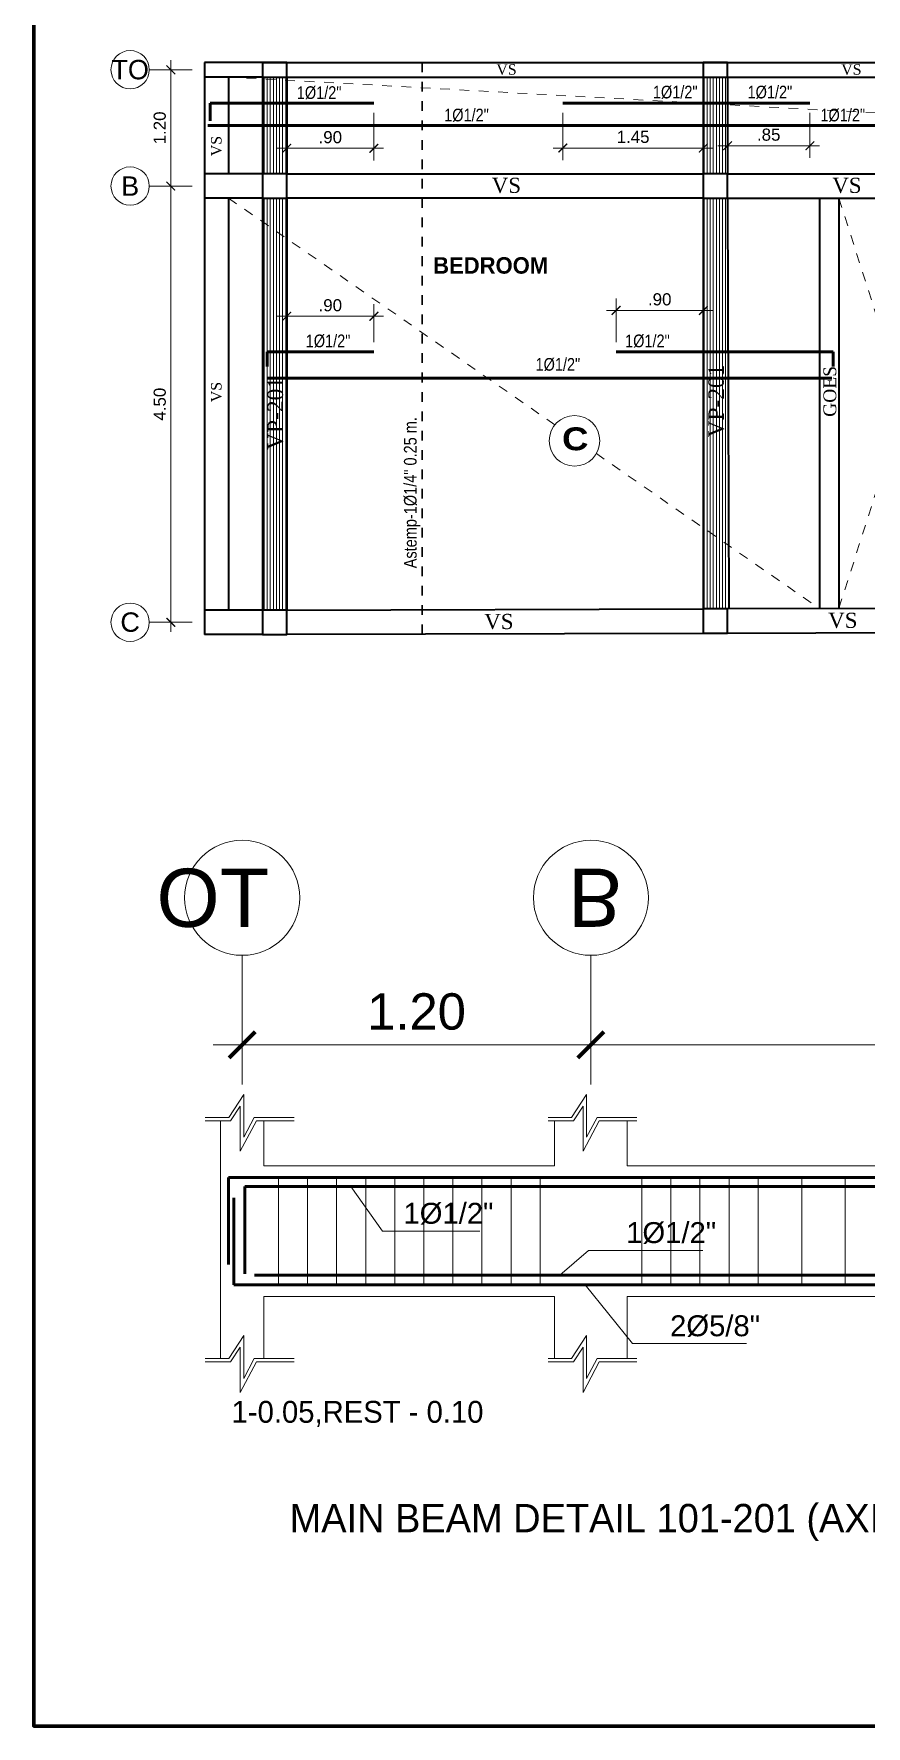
# Model space of a CAD drawing. Header units: millimetres. Extents: x 565 to 912, y 163 to 192.
# Drawn here: x 706.47 to 715.06, y 163.22 to 180.68 of the extents above; entities that cross this region are included whole.
import ezdxf

# ---------------------------------------------------------------- set-up
doc = ezdxf.new("R2010")
doc.units = ezdxf.units.MM
doc.header["$LTSCALE"] = 0.0125
doc.linetypes.add('DASHED2', pattern=[9.525, 6.35, -3.175])
for name, color, linetype, lineweight in [('ACERO', 150, 'Continuous', 60), ('COLUMNAS', 162, 'Continuous', 40), ('COTAS', 9, 'Continuous', 9), ('cotas_v', 130, 'Continuous', 20), ('lineas claras', 4, 'Continuous', 20), ('MARKO', 186, 'Continuous', 80), ('proy', 254, 'Continuous', 0), ('PROYECCCIONES', 9, 'DASHED2', 9), ('PROYECCIONES', 7, 'DASHED2', 30), ('TEXTO', 6, 'Continuous', 15), ('VIGAS', 121, 'Continuous', 40)]:
    doc.layers.add(name, color=color, linetype=linetype, lineweight=lineweight)
doc.layers.add('DETALLES', color=1, linetype='Continuous')
doc.styles.add('ARIAL', font='arial.ttf')
doc.styles.add('NOMBRE-2', font='arial.ttf')
doc.styles.add('op', font='romab___.ttf')
doc.styles.add('TEXTO', font='stylu.ttf')
doc.dimstyles.new('PLANTA', dxfattribs={"dimtxt": 0.125, "dimasz": 0.09, "dimexe": 0.125, "dimexo": 0.1, "dimgap": 0.05, "dimtad": 1, "dimzin": 4, "dimdsep": 46, "dimtxsty": 'NOMBRE-2', "dimblk1": 'ARCHTICK', "dimblk2": 'ARCHTICK', "dimsah": 1, "dimcen": 0, "dimdle": 0.1, "dimclrd": 1, "dimclre": 1, "dimclrt": 256, "dimadec": 0, "dimazin": 0, "dimtfac": 1, "dimtmove": 1, "dimatfit": 3, "dimldrblk": 'ARCHTICK', "dimfxl": 0, "dimtolj": 1, "dimtzin": 0, "dimlwd": 0, "dimlwe": 0, "dimarcsym": 0})

# ---------------------------------------------------------------- blocks, each defined once
blk = doc.blocks.new('_ARCHTICK')
at = {"color": 0, "linetype": 'ByBlock', "const_width": 0.15}
blk.add_lwpolyline([(-0.5, -0.5), (0.5, 0.5)], dxfattribs=at)
blk = doc.blocks.new('*D358')
at = {"layer": 'COTAS', "color": 1, "lineweight": 0, "transparency": 16777216}
for p, q in [((707.885, 179.207), (707.885, 174.507)), ((708.007, 179.107), (707.76, 179.107)), ((707.785, 174.607), (707.76, 174.607))]:
    blk.add_line(p, q, dxfattribs=at)
at = {"layer": 'Defpoints', "color": 0, "transparency": 16777216}
for p in [(708.107, 179.107), (707.885, 174.607), (707.885, 174.607)]:
    blk.add_point(p, dxfattribs=at)
at = {"layer": 'COTAS', "color": 1, "lineweight": 0, "transparency": 16777216, "xscale": 0.09, "yscale": 0.09, "zscale": 0.09}
for p, rotation in [((707.885, 179.107), 90), ((707.885, 174.607), 270)]:
    blk.add_blockref('_ARCHTICK', p, dxfattribs=dict(at, rotation=rotation))
at = {"layer": 'COTAS', "transparency": 16777216, "insert": (707.771, 176.857), "char_height": 0.125, "attachment_point": 5, "rotation": 90, "style": 'NOMBRE-2'}
blk.add_mtext('\\A1;4.50', dxfattribs=at)
blk = doc.blocks.new('*D359')
at = {"layer": 'COTAS', "color": 1, "lineweight": 0, "transparency": 16777216}
for p, q in [((707.885, 180.407), (707.885, 179.007)), ((708.007, 180.307), (707.76, 180.307)), ((708.007, 179.107), (707.76, 179.107))]:
    blk.add_line(p, q, dxfattribs=at)
at = {"layer": 'Defpoints', "color": 0, "transparency": 16777216}
for p in [(708.107, 180.307), (707.885, 179.107), (708.107, 179.107)]:
    blk.add_point(p, dxfattribs=at)
at = {"layer": 'COTAS', "color": 1, "lineweight": 0, "transparency": 16777216, "xscale": 0.09, "yscale": 0.09, "zscale": 0.09}
for p, rotation in [((707.885, 180.307), 90), ((707.885, 179.107), 270)]:
    blk.add_blockref('_ARCHTICK', p, dxfattribs=dict(at, rotation=rotation))
at = {"layer": 'COTAS', "transparency": 16777216, "insert": (707.771, 179.707), "char_height": 0.125, "attachment_point": 5, "rotation": 90, "style": 'NOMBRE-2'}
blk.add_mtext('\\A1;1.20', dxfattribs=at)
blk = doc.blocks.new('*D328')
at = {"layer": 'cotas_v', "color": 1, "lineweight": 0, "transparency": 16777216}
for p, q in [((708.981, 177.764), (710.081, 177.764)), ((709.081, 177.496), (709.081, 177.889)), ((709.981, 177.496), (709.981, 177.889))]:
    blk.add_line(p, q, dxfattribs=at)
at = {"layer": 'Defpoints', "color": 0, "transparency": 16777216}
for p in [(709.981, 177.764), (709.081, 177.396), (709.981, 177.396)]:
    blk.add_point(p, dxfattribs=at)
at = {"layer": 'cotas_v', "color": 1, "lineweight": 0, "transparency": 16777216, "xscale": 0.09, "yscale": 0.09, "zscale": 0.09, "rotation": 180}
blk.add_blockref('_ARCHTICK', (709.081, 177.764), dxfattribs=at)
at = {"layer": 'cotas_v', "color": 1, "lineweight": 0, "transparency": 16777216, "xscale": 0.09, "yscale": 0.09, "zscale": 0.09}
blk.add_blockref('_ARCHTICK', (709.981, 177.764), dxfattribs=at)
at = {"layer": 'cotas_v', "transparency": 16777216, "insert": (709.531, 177.877), "char_height": 0.125, "attachment_point": 5, "style": 'NOMBRE-2'}
blk.add_mtext('\\A1;.90', dxfattribs=at)
blk = doc.blocks.new('*D329')
at = {"layer": 'cotas_v', "color": 1, "lineweight": 0, "transparency": 16777216}
for p, q in [((712.481, 177.496), (712.481, 177.949)), ((713.381, 177.496), (713.381, 177.949)), ((712.381, 177.824), (713.481, 177.824))]:
    blk.add_line(p, q, dxfattribs=at)
at = {"layer": 'Defpoints', "color": 0, "transparency": 16777216}
for p in [(713.381, 177.824), (712.481, 177.396), (713.381, 177.396)]:
    blk.add_point(p, dxfattribs=at)
at = {"layer": 'cotas_v', "color": 1, "lineweight": 0, "transparency": 16777216, "xscale": 0.09, "yscale": 0.09, "zscale": 0.09, "rotation": 180}
blk.add_blockref('_ARCHTICK', (712.481, 177.824), dxfattribs=at)
at = {"layer": 'cotas_v', "color": 1, "lineweight": 0, "transparency": 16777216, "xscale": 0.09, "yscale": 0.09, "zscale": 0.09}
blk.add_blockref('_ARCHTICK', (713.381, 177.824), dxfattribs=at)
at = {"layer": 'cotas_v', "transparency": 16777216, "insert": (712.931, 177.938), "char_height": 0.125, "attachment_point": 5, "style": 'NOMBRE-2'}
blk.add_mtext('\\A1;.90', dxfattribs=at)
blk = doc.blocks.new('*D278')
at = {"layer": 'COTAS', "color": 1, "lineweight": 0, "transparency": 16777216}
for p, q in [((709.081, 179.864), (709.081, 179.372)), ((709.981, 179.864), (709.981, 179.372)), ((708.981, 179.497), (710.081, 179.497))]:
    blk.add_line(p, q, dxfattribs=at)
at = {"layer": 'Defpoints', "color": 0, "transparency": 16777216}
for p in [(709.081, 179.964), (709.981, 179.964), (709.981, 179.497)]:
    blk.add_point(p, dxfattribs=at)
at = {"layer": 'COTAS', "color": 1, "lineweight": 0, "transparency": 16777216, "xscale": 0.09, "yscale": 0.09, "zscale": 0.09, "rotation": 180}
blk.add_blockref('_ARCHTICK', (709.081, 179.497), dxfattribs=at)
at = {"layer": 'COTAS', "color": 1, "lineweight": 0, "transparency": 16777216, "xscale": 0.09, "yscale": 0.09, "zscale": 0.09}
blk.add_blockref('_ARCHTICK', (709.981, 179.497), dxfattribs=at)
at = {"layer": 'COTAS', "transparency": 16777216, "insert": (709.531, 179.611), "char_height": 0.125, "attachment_point": 5, "style": 'NOMBRE-2'}
blk.add_mtext('\\A1;.90', dxfattribs=at)
blk = doc.blocks.new('*D279')
at = {"layer": 'COTAS', "color": 1, "lineweight": 0, "transparency": 16777216}
for p, q in [((711.931, 179.864), (711.931, 179.375)), ((713.381, 179.864), (713.381, 179.375)), ((711.831, 179.5), (713.481, 179.5))]:
    blk.add_line(p, q, dxfattribs=at)
at = {"layer": 'Defpoints', "color": 0, "transparency": 16777216}
for p in [(711.931, 179.964), (713.381, 179.964), (713.381, 179.5)]:
    blk.add_point(p, dxfattribs=at)
at = {"layer": 'COTAS', "color": 1, "lineweight": 0, "transparency": 16777216, "xscale": 0.09, "yscale": 0.09, "zscale": 0.09, "rotation": 180}
blk.add_blockref('_ARCHTICK', (711.931, 179.5), dxfattribs=at)
at = {"layer": 'COTAS', "color": 1, "lineweight": 0, "transparency": 16777216, "xscale": 0.09, "yscale": 0.09, "zscale": 0.09}
blk.add_blockref('_ARCHTICK', (713.381, 179.5), dxfattribs=at)
at = {"layer": 'COTAS', "transparency": 16777216, "insert": (712.656, 179.614), "char_height": 0.125, "attachment_point": 5, "style": 'NOMBRE-2'}
blk.add_mtext('\\A1;1.45', dxfattribs=at)
blk = doc.blocks.new('*D280')
at = {"layer": 'COTAS', "color": 1, "lineweight": 0, "transparency": 16777216}
for p, q in [((713.631, 179.864), (713.631, 179.398)), ((714.481, 179.864), (714.481, 179.398)), ((713.531, 179.523), (714.581, 179.523))]:
    blk.add_line(p, q, dxfattribs=at)
at = {"layer": 'Defpoints', "color": 0, "transparency": 16777216}
for p in [(713.631, 179.964), (714.481, 179.964), (714.481, 179.523)]:
    blk.add_point(p, dxfattribs=at)
at = {"layer": 'COTAS', "color": 1, "lineweight": 0, "transparency": 16777216, "xscale": 0.09, "yscale": 0.09, "zscale": 0.09, "rotation": 180}
blk.add_blockref('_ARCHTICK', (713.631, 179.523), dxfattribs=at)
at = {"layer": 'COTAS', "color": 1, "lineweight": 0, "transparency": 16777216, "xscale": 0.09, "yscale": 0.09, "zscale": 0.09}
blk.add_blockref('_ARCHTICK', (714.481, 179.523), dxfattribs=at)
at = {"layer": 'COTAS', "transparency": 16777216, "insert": (714.056, 179.637), "char_height": 0.125, "attachment_point": 5, "style": 'NOMBRE-2'}
blk.add_mtext('\\A1;.85', dxfattribs=at)

msp = doc.modelspace()

# ---------------------------------------------------------------- hatches: boundary and pattern name
at = {"layer": 'proy'}
h = msp.add_hatch(dxfattribs=at)
h.set_pattern_fill('LINE', color=256, scale=0.01, angle=90, style=0)
h.set_pattern_definition([(90, (21.27016, 2.200372), (-0.03175, 2e-18), [])])
h.paths.add_polyline_path([(709.08115, 180.2324), (708.83115, 180.2324), (708.83115, 179.2324), (709.08115, 179.2324)])
h.paths.add_polyline_path([(709.08115, 178.9824), (708.83115, 178.9824), (708.83115, 174.7324), (709.08115, 174.7324)])
h.paths.add_polyline_path([(713.63115, 180.2324), (713.38115, 180.2324), (713.38115, 179.2324), (713.63115, 179.2324)])
h.paths.add_polyline_path([(713.63115, 178.9824), (713.38115, 178.9824), (713.38115, 174.74476), (713.63115, 174.74476), (713.64381, 174.7448)])
h.paths.add_polyline_path([(716.3536, 180.1324), (716.13115, 180.1324), (716.13115, 174.75223), (716.3536, 174.75223)])

# ---------------------------------------------------------------- linework, layer by layer
at = {"layer": 'ACERO'}
for p, q in [((708.29258, 179.96358), (709.98115, 179.96358)), ((708.29258, 179.96358), (708.29258, 179.78193)), ((713.38115, 179.96358), (711.93115, 179.96358)), ((713.63115, 179.96358), (713.38115, 179.96358)), ((714.48115, 179.96358), (713.63115, 179.96358)), ((708.26661, 179.7324), (721.13115, 179.7324)), ((708.87991, 177.39632), (708.87991, 177.24632)), ((708.87991, 177.39632), (709.98115, 177.39632)), ((712.48115, 177.39632), (714.52485, 177.39632)), ((714.52485, 177.39632), (714.72261, 177.39632)), ((714.72261, 177.39632), (714.72261, 177.24632)), ((708.87991, 177.12611), (714.70755, 177.12611)), ((708.48101, 168.88052), (708.48101, 167.98052)), ((708.84618, 168.88052), (708.48101, 168.88052)), ((712.59618, 168.88052), (708.84618, 168.88052)), ((712.59618, 168.88052), (725.34618, 168.88052)), ((708.53527, 167.77052), (708.53527, 168.67052)), ((708.64832, 168.78494), (708.64832, 167.88494)), ((708.64832, 168.78494), (715.59618, 168.78494)), ((708.74771, 167.86993), (723.39618, 167.86993)), ((708.84618, 167.77052), (708.53527, 167.77052)), ((712.59618, 167.77052), (708.84618, 167.77052)), ((712.59618, 167.77052), (725.34618, 167.77052))]:
    msp.add_line(p, q, dxfattribs=at)
at = {"layer": 'COLUMNAS'}
for points in [[(708.83115, 180.2324), (709.08115, 180.2324), (709.08115, 180.3824), (708.83115, 180.3824)], [(713.38115, 180.2324), (713.63115, 180.2324), (713.63115, 180.3824), (713.38115, 180.3824)], [(708.83115, 178.9824), (709.08115, 178.9824), (709.08115, 179.2324), (708.83115, 179.2324)], [(713.38115, 178.9824), (713.63115, 178.9824), (713.63115, 179.2324), (713.38115, 179.2324)], [(708.83115, 174.4824), (709.08115, 174.4824), (709.08115, 174.7324), (708.83115, 174.7324)], [(713.38115, 174.49476), (713.63115, 174.49476), (713.63115, 174.74476), (713.38115, 174.74476)]]:
    msp.add_lwpolyline(points, close=True, dxfattribs=at)
at = {"layer": 'COTAS', "color": 1, "lineweight": 0}
for p, q in [((708.62118, 170.61365), (708.62118, 169.87295)), ((712.22118, 170.61365), (712.22118, 169.87295)), ((712.22118, 170.61365), (712.22118, 169.87295)), ((708.32118, 170.24795), (712.52118, 170.24795)), ((711.92118, 170.24795), (726.02118, 170.24795))]:
    msp.add_line(p, q, dxfattribs=at)
at = {"layer": 'cotas_v'}
msp.add_circle((712.05181, 176.47938), 0.2609, dxfattribs=at)
at = {"layer": 'MARKO'}
msp.add_lwpolyline([(706.47097, 191.71852), (706.47097, 163.21852), (770.06423, 163.21852), (770.06423, 191.71852)], close=True, dxfattribs=at)
at = {"layer": 'proy'}
for p, q in [((708.48247, 169.49935), (708.63782, 169.73504)), ((708.63782, 169.73504), (708.63782, 169.29392)), ((712.02018, 169.49935), (712.17552, 169.73504)), ((712.17552, 169.73504), (712.17552, 169.29392)), ((708.50186, 169.46335), (708.60182, 169.615)), ((708.60182, 169.615), (708.60182, 169.1492)), ((712.03957, 169.46335), (712.13952, 169.615)), ((712.13952, 169.615), (712.13952, 169.1492)), ((708.24086, 169.49935), (708.48247, 169.49935)), ((708.24086, 169.46335), (708.50186, 169.46335)), ((708.39618, 169.00052), (708.39618, 169.46335)), ((708.60182, 169.1492), (708.76842, 169.46335)), ((708.63782, 169.29392), (708.74676, 169.49935)), ((708.74676, 169.49935), (709.15714, 169.49935)), ((708.76842, 169.46335), (709.15714, 169.46335)), ((708.84618, 169.00052), (708.84618, 169.46335)), ((711.77856, 169.49935), (712.02018, 169.49935)), ((711.77856, 169.46335), (712.03957, 169.46335)), ((711.84618, 169.00052), (711.84618, 169.46335)), ((712.13952, 169.1492), (712.30612, 169.46335)), ((712.17552, 169.29392), (712.28446, 169.49935)), ((712.28446, 169.49935), (712.69485, 169.49935)), ((712.30612, 169.46335), (712.69485, 169.46335)), ((712.59618, 169.00052), (712.59618, 169.46335)), ((708.39618, 169.00052), (708.39618, 167.01183)), ((711.84618, 169.00052), (708.84618, 169.00052)), ((708.99618, 168.88052), (708.99618, 167.77052)), ((709.29618, 168.88052), (709.29618, 167.77052)), ((709.59618, 168.88052), (709.59618, 167.77052)), ((709.89618, 168.88052), (709.89618, 167.77052)), ((710.19618, 168.88052), (710.19618, 167.77052)), ((710.49618, 168.88052), (710.49618, 167.77052)), ((710.79618, 168.88052), (710.79618, 167.77052)), ((711.09618, 168.88052), (711.09618, 167.77052)), ((711.39618, 168.88052), (711.39618, 167.77052)), ((711.69618, 168.88052), (711.69618, 167.77052)), ((712.59618, 169.00052), (725.34618, 169.00052)), ((712.74618, 168.88052), (712.74618, 167.77052)), ((713.04618, 168.88052), (713.04618, 167.77052)), ((713.34618, 168.88052), (713.34618, 167.77052)), ((713.64618, 168.88052), (713.64618, 167.77052)), ((713.94618, 168.88052), (713.94618, 167.77052)), ((714.39618, 168.88052), (714.39618, 167.77052)), ((714.84618, 168.88052), (714.84618, 167.77052)), ((710.06988, 168.32552), (709.74219, 168.78494)), ((711.0758, 168.32552), (710.06988, 168.32552)), ((712.19506, 168.12634), (711.90164, 167.86993)), ((713.37468, 168.12634), (712.19506, 168.12634)), ((708.84618, 167.65052), (708.84618, 167.01183)), ((711.84618, 167.65052), (708.84618, 167.65052)), ((711.84618, 167.65052), (711.84618, 167.01183)), ((712.64843, 167.16516), (712.16192, 167.77052)), ((712.59618, 167.65052), (712.59618, 167.01183)), ((712.59618, 167.65052), (725.34618, 167.65052)), ((708.48247, 167.01183), (708.63782, 167.24752)), ((708.50186, 166.97583), (708.60182, 167.12748)), ((708.60182, 167.12748), (708.60182, 166.66168)), ((708.63782, 167.24752), (708.63782, 166.8064)), ((712.02018, 167.01183), (712.17552, 167.24752)), ((712.03957, 166.97583), (712.13952, 167.12748)), ((712.13952, 167.12748), (712.13952, 166.66168)), ((712.17552, 167.24752), (712.17552, 166.8064)), ((713.82804, 167.16516), (712.64843, 167.16516)), ((708.24086, 167.01183), (708.48247, 167.01183)), ((708.24086, 166.97583), (708.50186, 166.97583)), ((708.60182, 166.66168), (708.76842, 166.97583)), ((708.63782, 166.8064), (708.74676, 167.01183)), ((708.74676, 167.01183), (709.15714, 167.01183)), ((708.76842, 166.97583), (709.15714, 166.97583)), ((711.77856, 167.01183), (712.02018, 167.01183)), ((711.77856, 166.97583), (712.03957, 166.97583)), ((712.13952, 166.66168), (712.30612, 166.97583)), ((712.17552, 166.8064), (712.28446, 167.01183)), ((712.28446, 167.01183), (712.69485, 167.01183)), ((712.30612, 166.97583), (712.69485, 166.97583))]:
    msp.add_line(p, q, dxfattribs=at)
at = {"layer": 'PROYECCCIONES'}
for p, q in [((717.5536, 179.72889), (708.48115, 180.2324)), ((708.48115, 178.9824), (711.84943, 176.64403)), ((714.78115, 178.9824), (716.13115, 174.75223)), ((714.78115, 174.75223), (716.13115, 178.9824)), ((712.27683, 176.34732), (714.58115, 174.7476))]:
    msp.add_line(p, q, dxfattribs=at)
at = {"layer": 'PROYECCIONES'}
msp.add_line((710.47912, 180.3824), (710.47912, 174.49131), dxfattribs=at)
at = {"layer": 'TEXTO'}
for p, q in [((708.10668, 180.3074), (707.66288, 180.3074)), ((708.10668, 179.1074), (707.66288, 179.1074)), ((708.10668, 174.6074), (707.66288, 174.6074)), ((708.62118, 169.83971), (708.62118, 171.17111)), ((712.22118, 169.83971), (712.22118, 171.17111))]:
    msp.add_line(p, q, dxfattribs=at)
for centre, radius in [((707.46496, 180.3074), 0.19792), ((707.46496, 179.1074), 0.19792), ((707.46496, 174.6074), 0.19792), ((708.62118, 171.76487), 0.59376), ((712.22118, 171.76487), 0.59376)]:
    msp.add_circle(centre, radius, dxfattribs=at)
at = {"layer": 'VIGAS'}
for p, q in [((708.23115, 180.3824), (708.23115, 174.4824)), ((708.83115, 180.3824), (708.23115, 180.3824)), ((708.83115, 180.3824), (729.88115, 180.3824)), ((708.83115, 180.2324), (708.23115, 180.2324)), ((708.48115, 180.2324), (708.48115, 179.2324)), ((708.83115, 180.2324), (708.83115, 179.2324)), ((709.08115, 180.2324), (711.60655, 180.2324)), ((709.08115, 180.2324), (709.08115, 179.2324)), ((711.35655, 180.2324), (713.38115, 180.2324)), ((713.38115, 180.2324), (713.38115, 179.2324)), ((713.63115, 180.2324), (716.13115, 180.2324)), ((713.63115, 180.2324), (713.63115, 179.2324)), ((708.83115, 179.2324), (708.23115, 179.2324)), ((709.08115, 179.2324), (713.38115, 179.2324)), ((713.63115, 179.2324), (716.13115, 179.2324)), ((708.83115, 178.9824), (708.23115, 178.9824)), ((708.48115, 178.9824), (708.48115, 174.7324)), ((708.83115, 178.9824), (708.83115, 174.7324)), ((709.08115, 178.9824), (709.08115, 174.7324)), ((713.38115, 178.9824), (709.08115, 178.9824)), ((713.38115, 178.9824), (713.38115, 174.74476)), ((713.63115, 178.9824), (716.13115, 178.9824)), ((713.63115, 178.9824), (713.64381, 174.7448)), ((714.58115, 178.9824), (714.58115, 174.74476)), ((714.78115, 178.9824), (714.78115, 174.74476)), ((708.83115, 174.7324), (708.23115, 174.7324)), ((709.08115, 174.7324), (713.38115, 174.74476)), ((716.13115, 174.75223), (713.63115, 174.74476)), ((708.83115, 174.4824), (708.23115, 174.4824)), ((709.08115, 174.48307), (713.38115, 174.49476)), ((713.63115, 174.49544), (716.13115, 174.50223))]:
    msp.add_line(p, q, dxfattribs=at)

# ---------------------------------------------------------------- block references
at = {"layer": 'COTAS', "color": 1, "lineweight": 0, "xscale": 0.27, "yscale": 0.27, "zscale": 0.27, "rotation": 180}
for p in [(708.62118, 170.24795), (712.22118, 170.24795)]:
    msp.add_blockref('_ARCHTICK', p, dxfattribs=at)
at = {"layer": 'COTAS', "color": 1, "lineweight": 0, "xscale": 0.27, "yscale": 0.27, "zscale": 0.27}
msp.add_blockref('_ARCHTICK', (712.22118, 170.24795), dxfattribs=at)

# ---------------------------------------------------------------- texts
at = {"layer": 'COLUMNAS', "insert": (709.11113, 165.51129), "char_height": 0.2929546, "attachment_point": 1, "style": 'NOMBRE-2'}
msp.add_mtext('{\\fVineta BT|b0|i0|c0|p82;MAIN BEAM DETAIL 101-201 (AXIS 1-1)}', dxfattribs=at)
at = {"layer": 'COTAS', "insert": (710.42118, 170.58941), "char_height": 0.375, "attachment_point": 5, "style": 'NOMBRE-2'}
msp.add_mtext('\\A1;1.20', dxfattribs=at)
at = {"layer": 'cotas_v', "style": 'TEXTO'}
msp.add_text('1-0.05,REST - 0.10', height=0.225654, dxfattribs=at).set_placement((708.51219, 166.34831))
at = {"layer": 'cotas_v', "style": 'NOMBRE-2'}
for s, insert, char_height, attachment_point in [('{\\fArial Narrow|b0|i0|c0|p34;1%%c1/2"}', (709.41573, 180.06897), 0.13068, 5), ('{\\fArial Narrow|b0|i0|c0|p34;1%%c1/2"}', (713.09106, 180.07483), 0.13068, 5), ('{\\fArial Narrow|b0|i0|c0|p34;1%%c1/2"}', (714.06824, 180.07483), 0.13068, 5), ('{\\fArial Narrow|b0|i0|c0|p34;1%%c1/2"}', (710.93681, 179.83779), 0.13068, 5), ('{\\fArial Narrow|b0|i0|c0|p34;1%%c1/2"}', (714.82053, 179.83779), 0.13068, 5), ('{\\fArial Narrow|b0|i0|c0|p34;1%%c1/2"}', (709.50761, 177.50757), 0.13068, 5), ('{\\fArial Narrow|b0|i0|c0|p34;1%%c1/2"}', (712.80394, 177.50757), 0.13068, 5), ('{\\fArial Narrow|b0|i0|c0|p34;1%%c1/2"}', (711.87973, 177.26551), 0.13068, 5), ('{\\fArial Black|b0|i0|c0|p34;C}', (711.9225, 176.61806), 0.2363167, 1)]:
    msp.add_mtext(s, dxfattribs=dict(at, insert=insert, char_height=char_height, attachment_point=attachment_point))
at = {"layer": 'cotas_v', "insert": (710.37629, 175.94379), "char_height": 0.13068, "attachment_point": 5, "rotation": 90, "style": 'NOMBRE-2'}
msp.add_mtext('{\\fArial Narrow|b0|i0|c0|p34;Astemp-1%%c1/4" 0.25 m.}', dxfattribs=at)
at = {"layer": 'DETALLES', "attachment_point": 1, "style": 'TEXTO'}
for insert, char_height in [((711.24483, 180.36449), 0.1087058), ((714.80457, 180.36449), 0.1087058), ((711.19734, 179.19326), 0.1565363), ((714.71211, 179.19326), 0.1565363), ((711.11995, 174.69326), 0.1565363), ((714.66995, 174.70563), 0.1565363)]:
    msp.add_mtext('{\\fRomantic|b0|i0|c2|p2;VS}', dxfattribs=dict(at, insert=insert, char_height=char_height))
at = {"layer": 'DETALLES', "attachment_point": 1, "rotation": 90, "style": 'TEXTO'}
for s, insert, char_height in [('{\\fRomantic|b0|i0|c2|p2;VS}', (708.29961, 179.41493), 0.1087058), ('{\\fRomantic|b0|i0|c2|p2;VP-201}', (713.43315, 176.51456), 0.1598614), ('{\\fRomantic|b0|i0|c2|p2;GOES}', (714.62016, 176.72648), 0.1330559), ('{\\fRomantic|b0|i0|c2|p2;VS}', (708.29961, 176.8772), 0.1087058), ('{\\fRomantic|b0|i0|c2|p2;VP-201}', (708.88315, 176.38621), 0.1598614)]:
    msp.add_mtext(s, dxfattribs=dict(at, insert=insert, char_height=char_height))
at = {"layer": 'lineas claras', "char_height": 0.216, "attachment_point": 1}
for s, insert, width in [('{\\fArial|b0|i0|c0|p34;1%%c1/2"}', (710.28572, 168.61758), 1.1519), ('{\\fArial|b0|i0|c0|p34;1%%c1/2"}', (712.5846, 168.4184), 1.1519), ('{\\fArial|b0|i0|c0|p34;2%%c5/8"}', (713.03797, 167.45722), 1.1518542)]:
    msp.add_mtext(s, dxfattribs=dict(at, insert=insert, width=width))
at = {"layer": 'proy', "style": 'op'}
msp.add_text('BEDROOM', height=0.17, dxfattribs=at).set_placement((710.59228, 178.20364))
at = {"layer": 'proy', "extrusion": (0, 0, -1), "style": 'ARIAL'}
msp.add_text('TO', height=0.6, dxfattribs=at).set_placement((-708.90072, 171.46487))
msp.add_text('B', height=0.6, rotation=180, dxfattribs=at).set_placement((-711.98564, 172.06487))
at = {"layer": 'TEXTO', "char_height": 0.2, "attachment_point": 5, "style": 'ARIAL'}
for s, insert in [('TO', (707.46496, 180.3074)), ('B', (707.46496, 179.1074)), ('C', (707.46496, 174.6074))]:
    msp.add_mtext(s, dxfattribs=dict(at, insert=insert))

# ---------------------------------------------------------------- dimensions: what is measured, and where the dimension line sits
at = {"layer": 'COTAS'}
for base, p1, p2, picture, middle in [((707.88478, 179.1074), (708.10668, 180.3074), (708.10668, 179.1074), '*D359', (707.77096, 179.7074)), ((707.88478, 174.6074), (708.10668, 179.1074), (707.88478, 174.6074), '*D358', (707.77096, 176.8574))]:
    dim = msp.add_linear_dim(base=base, p1=p1, p2=p2, angle=90, dimstyle='PLANTA', dxfattribs=at)
    dim.commit()
    dim.dimension.update_dxf_attribs({"geometry": picture, "text_midpoint": middle})
for base, p1, p2, picture, middle in [((709.98115, 179.49676), (709.08115, 179.96358), (709.98115, 179.96358), '*D278', (709.53115, 179.61058)), ((713.38115, 179.50038), (711.93115, 179.96358), (713.38115, 179.96358), '*D279', (712.65615, 179.61421)), ((714.48115, 179.52271), (713.63115, 179.96358), (714.48115, 179.96358), '*D280', (714.05615, 179.63653))]:
    dim = msp.add_linear_dim(base=base, p1=p1, p2=p2, dimstyle='PLANTA', dxfattribs=at)
    dim.commit()
    dim.dimension.update_dxf_attribs({"geometry": picture, "text_midpoint": middle})
at = {"layer": 'cotas_v'}
for base, p1, p2, picture, middle in [((709.98115, 177.76367), (709.08115, 177.39632), (709.98115, 177.39632), '*D328', (709.53115, 177.87749)), ((713.38115, 177.82395), (712.48115, 177.39632), (713.38115, 177.39632), '*D329', (712.93115, 177.93777))]:
    dim = msp.add_linear_dim(base=base, p1=p1, p2=p2, dimstyle='PLANTA', dxfattribs=at)
    dim.commit()
    dim.dimension.update_dxf_attribs({"geometry": picture, "text_midpoint": middle})

doc.saveas('drawing.dxf')
